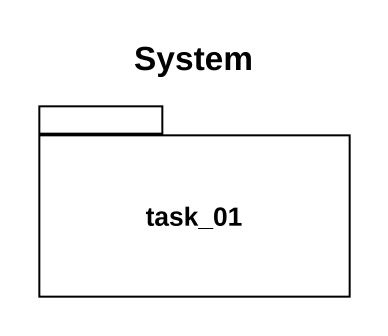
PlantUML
@startuml
title System
package task_01 {
}
@enduml
